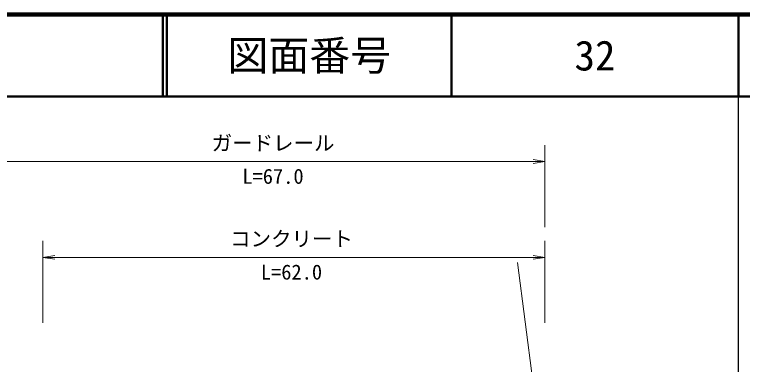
# Model space of a CAD drawing. Units: millimetres, scale not verified. Extents: x 40000 to 680000, y 20000 to 380000.
# Drawn here: x 490644 to 579500, y 337260 to 380000 of the extents above; entities that cross this region are included whole.
import ezdxf
from ezdxf.enums import TextEntityAlignment as Align

# ---------------------------------------------------------------- set-up
doc = ezdxf.new("R2010")
doc.units = ezdxf.units.MM
doc.header["$LTSCALE"] = 1000
for name, color, linetype, lineweight in [('M-BMK-SRVR', 3, 'Continuous', 13), ('M-STR-STR3', 7, 'Continuous', 13), ('M-TTL', 2, 'Continuous', 140), ('M-TTL-BAND', 7, 'Continuous', 25), ('M-TTL-LINE', 7, 'Continuous', 50)]:
    doc.layers.add(name, color=color, linetype=linetype, lineweight=lineweight)
doc.layers.add('M-TTL-TXT', color=7, linetype='Continuous')
doc.styles.add('ＭＳ ゴシック', font='')
doc.styles.get('ＭＳ ゴシック').set_extended_font_data('MS Gothic')

# ---------------------------------------------------------------- blocks, each defined once
blk = doc.blocks.new('open_arrow')
at = {"color": 0, "linetype": 'Continuous', "lineweight": -2}
blk.add_lwpolyline([(7.5, 1.25), (0, 0), (7.5, -1.25)], dxfattribs=at)

msp = doc.modelspace()

# ---------------------------------------------------------------- linework, layer by layer
at = {"layer": 'M-BMK-SRVR'}
msp.add_line((552057, 349718), (555823, 320103), dxfattribs=at)
at = {"layer": 'M-STR-STR3'}
for p, q in [((555397, 354039), (555397, 364039)), ((489007, 362039), (555397, 362039)), ((494098, 342342), (494098, 352342)), ((555397, 352342), (555397, 342342)), ((494098, 350342), (555397, 350342))]:
    msp.add_line(p, q, dxfattribs=at)
at = {"layer": 'M-TTL'}
msp.add_line((680000, 380000), (40000, 380000), dxfattribs=at)
at = {"layer": 'M-TTL-BAND'}
msp.add_line((579000, 20000), (579000, 370000), dxfattribs=at)
at = {"layer": 'M-TTL-LINE'}
for p, q in [((508747, 380000), (508747, 370000)), ((509247, 380000), (509247, 370000)), ((543997, 380000), (543997, 370000)), ((579000, 380000), (579000, 370000)), ((40000, 370000), (680000, 370000))]:
    msp.add_line(p, q, dxfattribs=at)

# ---------------------------------------------------------------- block references
at = {"layer": 'M-STR-STR3', "xscale": 193, "yscale": 193, "rotation": 180}
for p in [(555397, 362039), (555397, 350342)]:
    msp.add_blockref('open_arrow', p, dxfattribs=at)
at = {"layer": 'M-STR-STR3', "xscale": 193, "yscale": 193}
msp.add_blockref('open_arrow', (494098, 350342), dxfattribs=at)

# ---------------------------------------------------------------- texts
at = {"layer": 'M-STR-STR3', "style": 'ＭＳ ゴシック'}
for s, p in [('ガードレール', (514702, 362836)), ('L=67.0', (518452, 358777)), ('コンクリート', (516957, 351138)), ('L=62.0', (520707, 347079))]:
    msp.add_text(s, height=1833, dxfattribs=at).set_placement(p, align=Align.BOTTOM_LEFT)
at = {"layer": 'M-TTL-TXT', "style": 'ＭＳ ゴシック'}
for s, p in [('図面番号', (526622, 375000)), ('32', (561497, 375000))]:
    msp.add_text(s, height=3666, dxfattribs=at).set_placement(p, align=Align.MIDDLE_CENTER)

doc.saveas('drawing.dxf')
